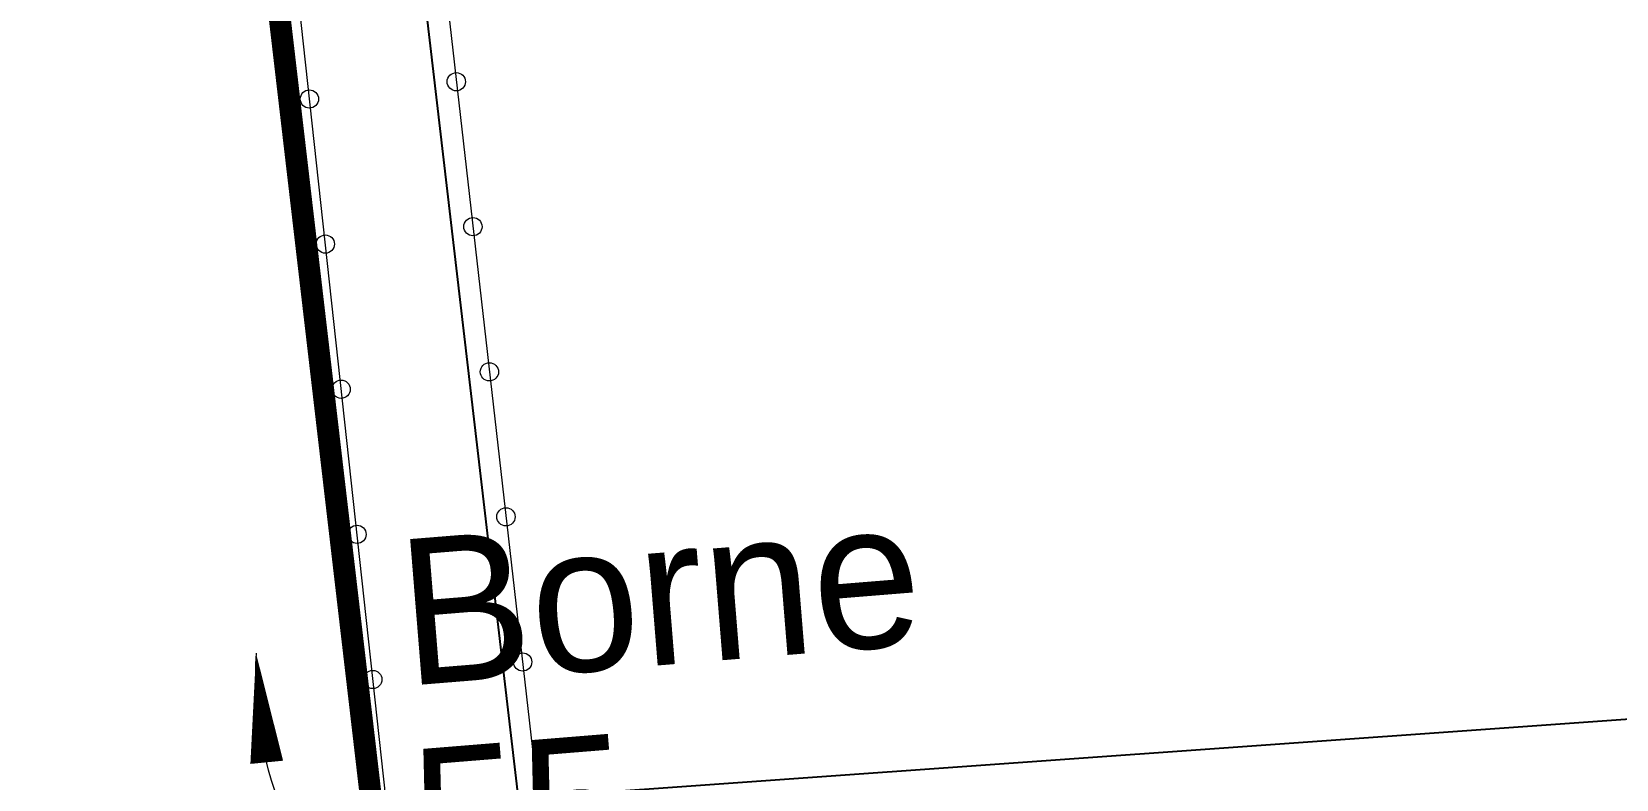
# Model space of a CAD drawing. Header units: metres. Extents: x 1851758 to 1852050, y 5187822 to 5188223.
# Drawn here: x 1851860.5 to 1851871.34, y 5187884.81 to 5187889.94 of the extents above; entities that cross this region are included whole.
import ezdxf

# ---------------------------------------------------------------- set-up
doc = ezdxf.new("R2010")
doc.units = ezdxf.units.M
doc.header["$LTSCALE"] = 2.5
doc.header["$PDMODE"] = 35
doc.header["$PDSIZE"] = 0.03
doc.linetypes.add('L5', pattern=[1.15, 0.8, -0.175, 0, -0.175])
doc.layers.get('0').update_dxf_attribs({"linetype": 'CONTINUOUS', "lineweight": 30})
for name, color, linetype, lineweight in [('CLO_LEG', 7, 'CONTINUOUS', 15), ('PAR', 11, 'L5', 30), ('PAR_COT', 150, 'CONTINUOUS', 20), ('PRO_PAR_COT_DA', 150, 'CONTINUOUS', 20), ('PRO_PAR_P', 7, 'CONTINUOUS', 70), ('PRO_PAR_SURF', 157, 'CONTINUOUS', 20), ('Z', 7, 'CONTINUOUS', 9)]:
    doc.layers.add(name, color=color, linetype=linetype, lineweight=lineweight)
for name, color, linetype, plot in [('N', 1, 'CONTINUOUS', False), ('PRO_PAR_CONT_DA', 40, 'CONTINUOUS', False), ('PRO_PAR_CONT_DA_D', 7, 'CONTINUOUS', False)]:
    doc.layers.add(name, color=color, linetype=linetype, plot=plot)
doc.layers.add('PRO_PAR_N', color=6, linetype='CONTINUOUS')
doc.styles.add('_ECRITURE', font='NEWSGOTN.TTF')
doc.styles.add('Ecriture', font='NEWSGOTN.TTF')
doc.styles.add('SIMPLEX', font='SIMPLEX.SHX', dxfattribs={"oblique": 27})
doc.styles.get("Standard").update_dxf_attribs({"font": 'arial.ttf'})

# ---------------------------------------------------------------- blocks, each defined once
blk = doc.blocks.new('CLOLEG')
blk.add_circle((0, 0), 0.0625)
blk = doc.blocks.new('TCPOINT')
blk.add_point((0, 0))
at = {"layer": 'N'}
blk.add_attdef('MAT', (0.2, 0.2), '', height=0.34, dxfattribs=at)
at = {"layer": 'Z', "style": 'SIMPLEX'}
blk.add_attdef('ALT', (0.2, -0.54), '', height=0.34, dxfattribs=at)
blk = doc.blocks.new('PRO_PAR_COT_02B')
at = {"layer": 'PRO_PAR_COT_DA'}
blk.add_lwpolyline([(-2.153, -0.666, 0, 0.225, 0), (-1.401, -0.68, 0.225, 0.225, 0)], format="xyseb", dxfattribs=at)
blk.add_arc((-1.72, 1.75), 2.454, 259.8455, 314.5074, dxfattribs=at)

msp = doc.modelspace()

# ---------------------------------------------------------------- linework, layer by layer
at = {"layer": 'CLO_LEG', "flags": 128}
for points in [[(1851977.739, 5187951.887), (1851978.26, 5187947.388), (1851966.81, 5187945.805), (1851954.043, 5187944.623), (1851949.297, 5187943.986), (1851940.926, 5187943.352), (1851925.914, 5187942.038), (1851910.577, 5187940.774), (1851894.403, 5187938.963), (1851878.913, 5187938.009), (1851863.835, 5187936.886), (1851858.314, 5187936.298), (1851859.611, 5187922.824), (1851861.624, 5187905.158), (1851863.146, 5187891.866), (1851864.24, 5187882.278), (1851864.624, 5187878.787), (1851868.895, 5187879.162), (1851886.929, 5187880.433), (1851898.298, 5187881.405)], [(1851863.16, 5187882.516), (1851862.151, 5187891.756), (1851861.746, 5187896.893), (1851860.928, 5187905.084), (1851859.922, 5187913.912)]]:
    msp.add_lwpolyline(points, dxfattribs=at)
at = {"layer": 'PAR', "flags": 128}
msp.add_lwpolyline([(1851841.446, 5188067.571), (1851856.592, 5187937.984), (1851863.582, 5187878.171)], dxfattribs=at)
at = {"layer": 'PAR_COT', "color": 1, "const_width": 0.15, "flags": 128}
msp.add_lwpolyline([(1851863.582, 5187878.171), (1851863.48, 5187879.051), (1851857.775, 5187927.862), (1851856.592, 5187937.984), (1851927.721, 5187943.061), (1851977.793, 5187946.635), (1851981.371, 5187888.402)], dxfattribs=at)
at = {"layer": 'PRO_PAR_CONT_DA', "flags": 128}
msp.add_lwpolyline([(1851862.946, 5187883.619), (1851898.831, 5187886.183), (1851897.64, 5187902.755), (1851885.671, 5187901.896), (1851885.403, 5187905.626), (1851860.715, 5187902.701)], close=True, dxfattribs=at)
at = {"layer": 'PRO_PAR_CONT_DA_D', "flags": 128}
msp.add_lwpolyline([(1851863.828, 5187884.685), (1851897.762, 5187887.109), (1851896.714, 5187901.686), (1851884.745, 5187900.826), (1851884.481, 5187904.51), (1851861.825, 5187901.825)], close=True, dxfattribs=at)
at = {"layer": 'PRO_PAR_SURF', "flags": 128}
for points in [[(1851977.793, 5187946.635), (1851981.487, 5187886.528), (1851863.582, 5187878.171), (1851856.592, 5187937.984), (1851927.721, 5187943.061)], [(1851897.64, 5187902.755), (1851885.671, 5187901.896), (1851885.403, 5187905.626), (1851860.715, 5187902.701), (1851862.946, 5187883.619), (1851898.831, 5187886.183)]]:
    msp.add_lwpolyline(points, close=True, dxfattribs=at)

# ---------------------------------------------------------------- block references
at = {"layer": 'CLO_LEG'}
for p, rotation in [((1851863.405, 5187889.593), 276.5084850012862), ((1851862.4, 5187889.475), 96.2292182861081), ((1851863.519, 5187888.6), 276.5084850012862), ((1851862.509, 5187888.481), 96.2292182861081), ((1851863.632, 5187887.606), 276.5084850012862), ((1851862.617, 5187887.487), 96.2292182861081), ((1851863.745, 5187886.613), 276.5084850012862), ((1851862.726, 5187886.493), 96.2292182861081), ((1851863.859, 5187885.619), 276.5084850012862), ((1851862.834, 5187885.499), 96.2292182861081)]:
    msp.add_blockref('CLOLEG', p, dxfattribs=dict(at, rotation=rotation))
at = {"layer": 'PRO_PAR_COT_DA', "rotation": 276.6663206827712}
msp.add_blockref('PRO_PAR_COT_02B', (1851862.946, 5187883.619), dxfattribs=at)
at = {"layer": 'PRO_PAR_P'}
ref = msp.add_blockref('TCPOINT', (1851862.946, 5187883.619), dxfattribs=dict(at, rotation=89.95836008128018))
ref.add_attrib('MAT', '55', (1851863.15, 5187884.018), dxfattribs={"layer": 'PRO_PAR_N', "lineweight": -2, "height": 1, "rotation": 4.6408, "style": 'Ecriture'})

# ---------------------------------------------------------------- texts
at = {"layer": 'PRO_PAR_N', "style": '_ECRITURE'}
msp.add_text('Borne', height=1, rotation=4.6408, dxfattribs=at).set_placement((1851863.061, 5187885.455))

doc.saveas('drawing.dxf')
